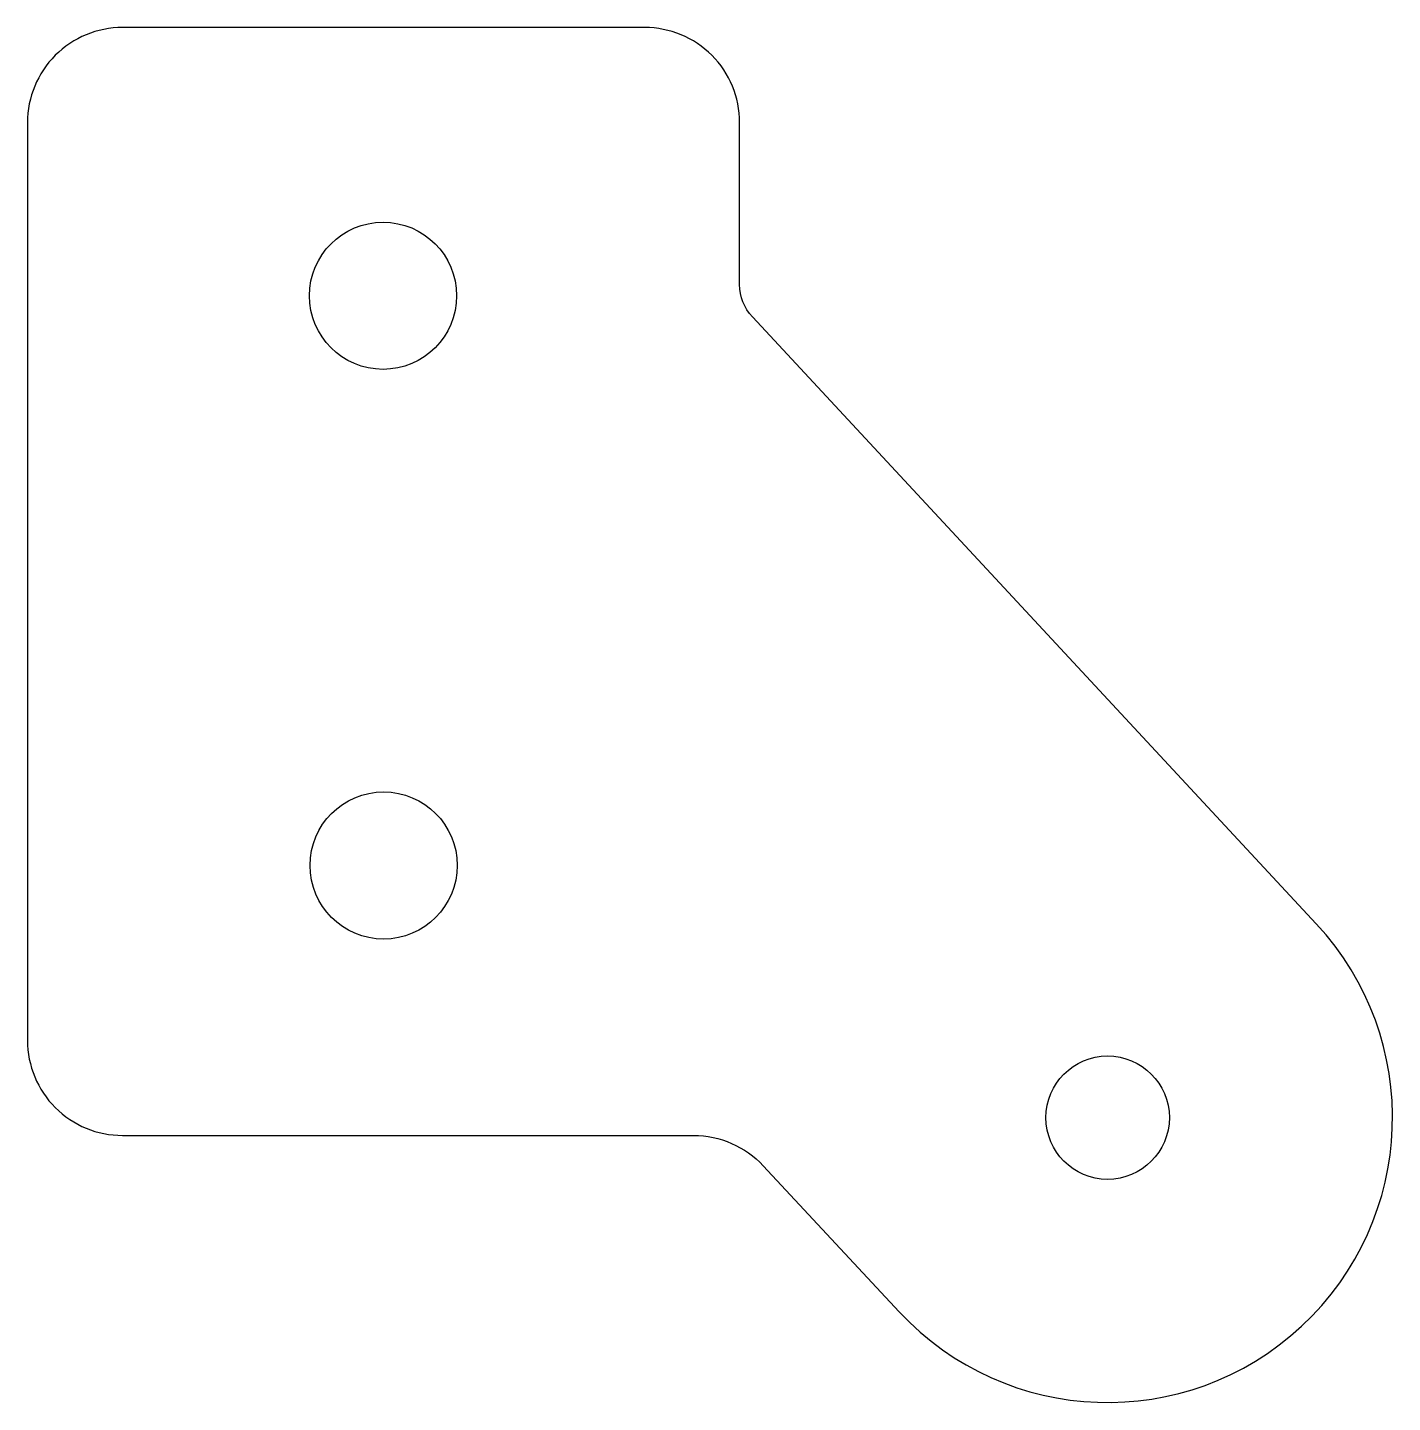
# Model space of a CAD drawing. Header units: millimetres. Extents: x -155 to -126.2, y -138.1 to -109.2.
import ezdxf

# ---------------------------------------------------------------- set-up
doc = ezdxf.new("R2010")
doc.units = ezdxf.units.MM
doc.layers.get('0').update_dxf_attribs({"linetype": 'CONTINUOUS'})

msp = doc.modelspace()

# ---------------------------------------------------------------- linework, layer by layer
msp.add_lwpolyline([(-140.969, -132.5, -0.208237), (-139.505, -133.138), (-136.642, -136.213, 0.999558), (-127.854, -128.041), (-139.733, -115.258, -0.189392), (-140, -114.577), (-140, -111.162, 0.414214), (-142, -109.162), (-153, -109.162, 0.414214), (-155, -111.162), (-155, -130.5, 0.414214), (-153, -132.5)], format="xyb", close=True)
for centre, radius in [((-147.511, -114.813), 1.55), ((-147.499, -126.813), 1.55), ((-132.25, -132.125), 1.3)]:
    msp.add_circle(centre, radius)

doc.saveas('drawing.dxf')
